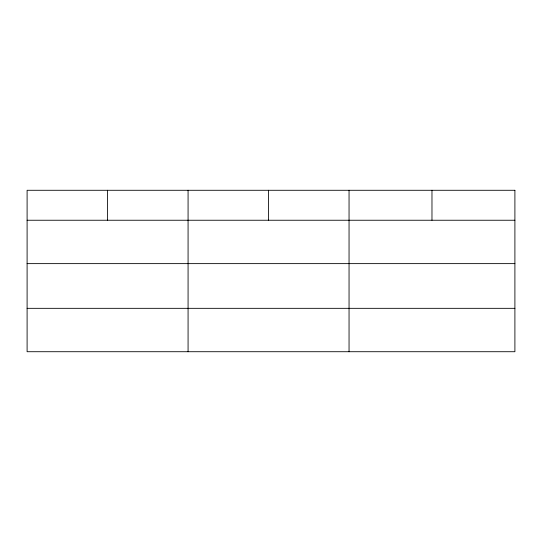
<?xml version="1.0" encoding="UTF-8"?>
<svg xmlns="http://www.w3.org/2000/svg" width="542" height="542" viewBox="0 0 542 542"><rect width="100%" height="100%" fill="white"/><g stroke="black" fill="none" stroke-linecap="round" stroke-linejoin="round"><path stroke-width="0.81" d="M27.1 220.242L514.9 220.242M27.1 263.629L514.9 263.629M27.1 308.33L514.9 308.33M431.974 190.283L431.974 220.242M349.048 190.283L349.048 351.717M268.561 190.283L268.561 220.242M188.074 190.283L188.074 351.717M107.587 190.283L107.587 220.242M514.9 190.283L27.1 190.283L27.1 351.717L514.9 351.717L514.9 190.283"/></g></svg>
